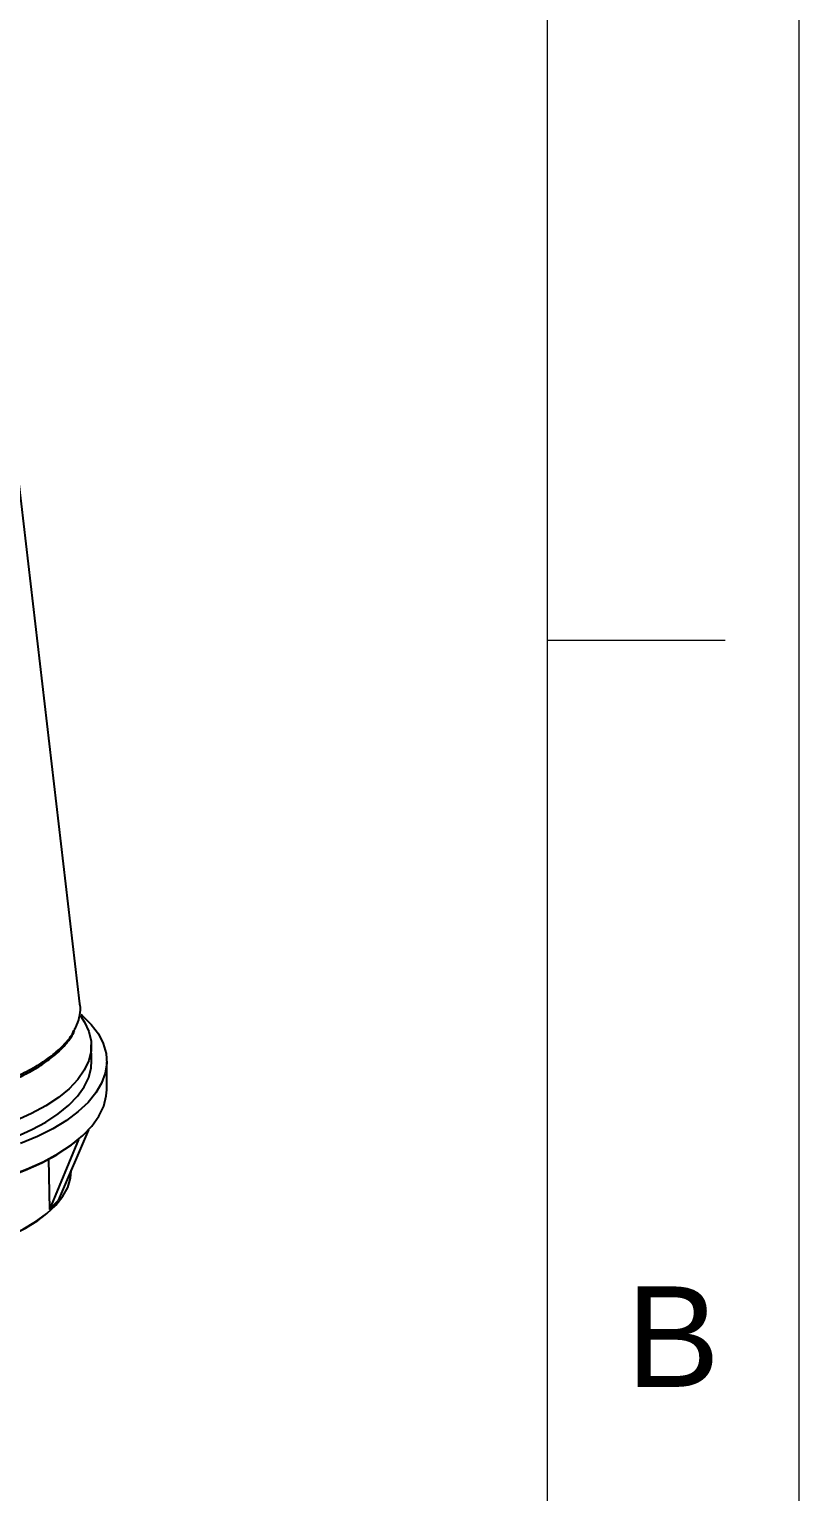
# Model space of a CAD drawing. Header units: millimetres. Extents: x 1261 to 1854, y -639 to -219.
# Drawn here: x 1811.2 to 1854.5, y -359.5 to -277.3 of the extents above; entities that cross this region are included whole.
import ezdxf

# ---------------------------------------------------------------- set-up
doc = ezdxf.new("R2010")
doc.units = ezdxf.units.MM
doc.header["$LTSCALE"] = 0.1
doc.layers.get('0').update_dxf_attribs({"lineweight": 13})
doc.layers.add('DIM', color=3, linetype='Continuous', lineweight=9)
doc.styles.get("Standard").update_dxf_attribs({"font": 'arial.ttf'})

msp = doc.modelspace()

# ---------------------------------------------------------------- linework, layer by layer
for p, q in [((1840.346, -625.017), (1840.346, -233.299)), ((1840.346, -311.643), (1850.346, -311.643))]:
    msp.add_line(p, q)
at = {"color": 7, "linetype": 'Continuous', "lineweight": 25}
for p, q in [((1814.058, -332.09), (1809.442, -292.715)), ((1814.058, -332.09), (1809.442, -292.715)), ((1814.715, -335.301), (1814.694, -334.399)), ((1815.561, -336.94), (1815.57, -335.35)), ((1813.971, -339.722), (1812.342, -343.659)), ((1814.536, -339.19), (1812.84, -343.153)), ((1813.565, -341.489), (1813.565, -341.459)), ((1812.342, -343.659), (1812.84, -343.153))]:
    msp.add_line(p, q, dxfattribs=at)
at = {"color": 7, "linetype": 'Continuous', "lineweight": 25, "flags": 128}
for points in [[(1814.081, -332.769), (1814.313, -333.117), (1814.559, -333.649), (1814.681, -334.191), (1814.678, -334.737), (1814.552, -335.283), (1814.302, -335.824), (1813.932, -336.354), (1813.444, -336.867), (1812.845, -337.36), (1812.138, -337.827), (1811.332, -338.264), (1810.433, -338.667)], [(1814.099, -332.689), (1814.181, -332.759), (1814.693, -333.264), (1815.091, -333.789), (1815.371, -334.331), (1815.53, -334.883), (1815.568, -335.442), (1815.483, -336.003), (1815.277, -336.559), (1814.952, -337.107), (1814.509, -337.642), (1813.954, -338.159), (1813.291, -338.653), (1812.526, -339.12), (1811.665, -339.555), (1810.717, -339.956)], [(1810.454, -339.569), (1811.341, -339.172), (1812.138, -338.742), (1812.838, -338.282), (1813.435, -337.797), (1813.923, -337.292), (1814.297, -336.77), (1814.554, -336.238), (1814.691, -335.7), (1814.715, -335.301)], [(1797.354, -342.882), (1798.635, -343.017), (1799.946, -343.097), (1801.274, -343.121), (1802.607, -343.09), (1803.932, -343.003), (1805.237, -342.862), (1806.51, -342.668), (1807.739, -342.422), (1808.912, -342.127), (1810.018, -341.786), (1811.047, -341.402), (1811.99, -340.978), (1812.836, -340.518), (1813.58, -340.028), (1814.212, -339.51), (1814.729, -338.971), (1815.124, -338.415), (1815.394, -337.848), (1815.537, -337.274), (1815.561, -336.94)], [(1797.388, -342.929), (1798.66, -343.062), (1799.961, -343.142), (1801.28, -343.166), (1802.603, -343.135), (1803.919, -343.049), (1805.214, -342.909), (1806.478, -342.716), (1807.698, -342.472), (1808.862, -342.18), (1809.96, -341.841), (1810.982, -341.459), (1811.917, -341.039), (1812.758, -340.582), (1813.496, -340.095), (1813.818, -339.847)], [(1812.29, -340.807), (1812.308, -341.775), (1812.342, -343.659)], [(1797.93, -346.519), (1799.068, -346.647), (1800.236, -346.724), (1801.421, -346.748), (1802.61, -346.721), (1803.793, -346.641), (1804.955, -346.511), (1806.086, -346.33), (1807.173, -346.101), (1808.206, -345.827), (1809.172, -345.51), (1810.064, -345.154), (1810.87, -344.762), (1811.583, -344.338), (1812.195, -343.887), (1812.7, -343.413), (1813.093, -342.922), (1813.369, -342.418), (1813.526, -341.907), (1813.565, -341.489)], [(1797.966, -346.566), (1799.119, -346.696), (1800.302, -346.772), (1801.503, -346.794), (1802.708, -346.762), (1803.904, -346.676), (1805.078, -346.538), (1806.217, -346.348), (1807.31, -346.109), (1808.344, -345.823), (1809.309, -345.494), (1810.192, -345.124), (1810.986, -344.719), (1811.681, -344.282), (1812.108, -343.957)]]:
    msp.add_lwpolyline(points, dxfattribs=at)
at = {"color": 7, "linetype": 'Continuous', "lineweight": 25}
for points, knots in [([(1813.762, -333.515), (1813.806, -333.438), (1813.957, -333.174), (1814.051, -332.722), (1814.107, -332.323), (1814.055, -332.117), (1814.048, -332.091)], [0, 0, 0, 0, 0.166085, 0.562854, 0.946274, 1, 1, 1, 1]), ([(1813.762, -333.515), (1813.806, -333.438), (1813.957, -333.174), (1814.051, -332.722), (1814.107, -332.323), (1814.055, -332.117), (1814.048, -332.091)], [0, 0, 0, 0, 0.166085, 0.562854, 0.946274, 1, 1, 1, 1]), ([(1809.333, -336.761), (1809.491, -336.703), (1809.949, -336.534), (1810.655, -336.227), (1811.419, -335.832), (1812.098, -335.405), (1812.69, -334.95), (1813.18, -334.471), (1813.54, -334.028), (1813.688, -333.739), (1813.747, -333.624)], [0, 0, 0, 0, 0.072831, 0.211626, 0.350629, 0.489865, 0.629324, 0.768906, 0.908222, 1, 1, 1, 1]), ([(1809.333, -336.761), (1809.491, -336.703), (1809.949, -336.534), (1810.655, -336.227), (1811.419, -335.832), (1812.098, -335.405), (1812.69, -334.95), (1813.18, -334.471), (1813.54, -334.028), (1813.688, -333.739), (1813.747, -333.624)], [0, 0, 0, 0, 0.072831, 0.211626, 0.350629, 0.489865, 0.629324, 0.768906, 0.908222, 1, 1, 1, 1]), ([(1809.497, -336.574), (1809.895, -336.417), (1810.68, -336.107), (1811.666, -335.577), (1812.486, -335.022), (1813.122, -334.448), (1813.549, -333.944), (1813.705, -333.63), (1813.762, -333.515)], [0, 0, 0, 0, 0.191131, 0.376915, 0.557353, 0.732442, 0.902183, 1, 1, 1, 1]), ([(1809.497, -336.574), (1809.895, -336.417), (1810.68, -336.107), (1811.666, -335.577), (1812.486, -335.022), (1813.122, -334.448), (1813.549, -333.944), (1813.705, -333.63), (1813.762, -333.515)], [0, 0, 0, 0, 0.191131, 0.376915, 0.557353, 0.732442, 0.902183, 1, 1, 1, 1])]:
    msp.add_open_spline(points, degree=3, knots=knots, dxfattribs=at)
msp.add_point((1840.346, -311.643))
at = {"layer": 'DIM', "color": 7}
msp.add_lwpolyline([(1260.548, -219.158), (1854.487, -219.158), (1854.487, -639.158), (1260.548, -639.158)], close=True, dxfattribs=at)

# ---------------------------------------------------------------- texts
at = {"insert": (1847.416, -350.815), "char_height": 5.657, "attachment_point": 5}
msp.add_mtext_dynamic_manual_height_columns('B', width=10, gutter_width=12.5, heights=[0], dxfattribs=at)

doc.saveas('drawing.dxf')
